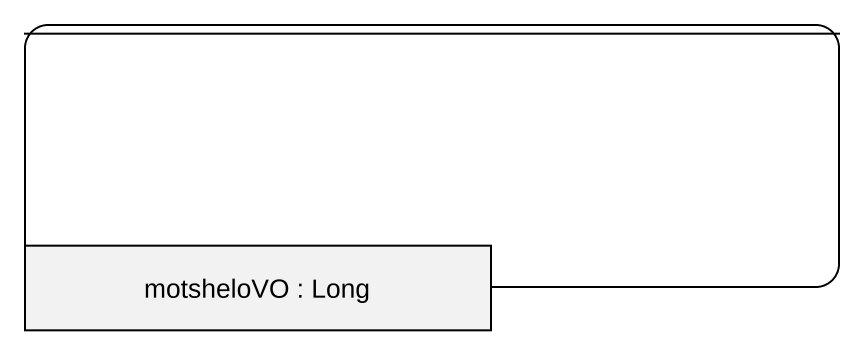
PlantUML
@startuml
hide empty description
state " " as state1 {
  state "motsheloVO : Long" as motsheloVO <<object>>
}
@enduml
